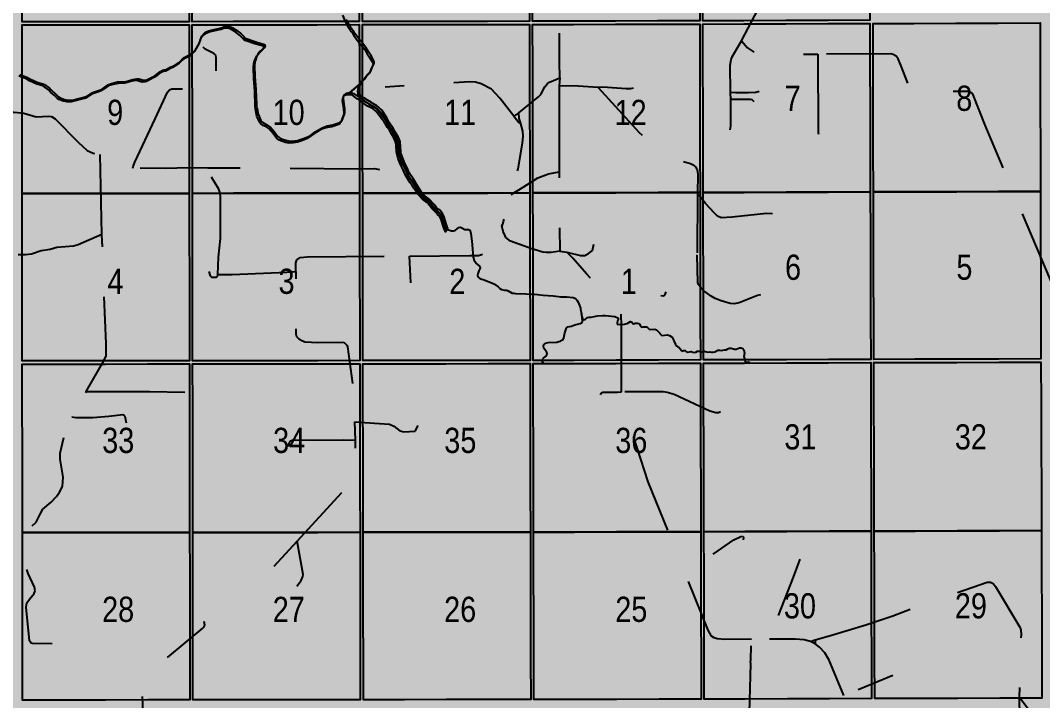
# Model space of a CAD drawing. Extents: x 403018 to 417191, y 6033193 to 6042673.
# Drawn here: x 414845.3 to 415170.1, y 6036511.4 to 6036727.6 of the extents above; entities that cross this region are included whole.
import ezdxf

# ---------------------------------------------------------------- set-up
doc = ezdxf.new("R2010")
doc.units = 0
doc.header["$LTSCALE"] = 5
doc.linetypes.add('DASHED2', pattern=[9.525, 6.35, -3.175])
for name, color, linetype in [('Quarters', 8, 'Continuous'), ('RoadSeg', 57, 'DASHED2'), ('T-WATER', 160, 'Continuous'), ('T-WATER-H', 133, 'Continuous')]:
    doc.layers.add(name, color=color, linetype=linetype)
doc.layers.add('ROUTE-MAP-BACKGROUND-H', color=7, linetype='Continuous', true_color=0xf0ebff)
doc.styles.add('120', font='ARIALN.TTF', dxfattribs={"height": 13})

msp = doc.modelspace()

# ---------------------------------------------------------------- hatches: boundary and pattern name
at = {"layer": 'ROUTE-MAP-BACKGROUND-H'}
h = msp.add_hatch(color=256, dxfattribs=at)
h.dxf.hatch_style = 1
h.paths.add_polyline_path([(412923.423, 6037807.465), (416092.9, 6037807.465), (416092.9, 6035965.758), (412923.423, 6035965.758)])
at = {"layer": 'T-WATER-H'}
h = msp.add_hatch(color=256, dxfattribs=at)
h.dxf.hatch_style = 1
h.paths.add_polyline_path([(414935.276, 6036744.525), (414934.906, 6036744.851), (414933.26, 6036746.809), (414932.693, 6036747.717), (414931.138, 6036749.692), (414929.394, 6036751.501), (414928.214, 6036752.49), (414926.773, 6036753.935), (414926.442, 6036754.29), (414925.493, 6036755.567), (414924.334, 6036756.523), (414923.568, 6036757.241), (414922.255, 6036758.072), (414921.456, 6036758.702), (414920.579, 6036759.222), (414919.142, 6036759.92), (414917.568, 6036760.49), (414916.106, 6036761.194), (414913.544, 6036762.066), (414911.193, 6036762.435), (414910.655, 6036762.582), (414909.156, 6036763.176), (414907.824, 6036763.944), (414905.711, 6036765.536), (414903.393, 6036767.471), (414901.376, 6036769.014), (414899.127, 6036770.803), (414898.318, 6036771.698), (414897.403, 6036772.969), (414897.153, 6036773.454), (414896.729, 6036774.536), (414896.482, 6036775.02), (414895.403, 6036776.881), (414894.638, 6036778.332), (414893.771, 6036779.67), (414892.981, 6036781.02), (414892.442, 6036781.912), (414891.506, 6036783.096), (414890.933, 6036783.995), (414889.861, 6036785.094), (414888.943, 6036786.271), (414888.228, 6036787.024), (414887.281, 6036788.25), (414886.412, 6036789.553), (414886.084, 6036789.956), (414885.354, 6036790.649), (414884.363, 6036791.812), (414883.225, 6036792.86), (414881.4, 6036795.334), (414880.376, 6036796.522), (414879.778, 6036797.346), (414879.364, 6036797.769), (414879.103, 6036798.035), (414878.699, 6036798.42), (414877.814, 6036799.715), (414877.129, 6036800.451), (414876.531, 6036801.282), (414875.532, 6036802.379), (414875.174, 6036802.696), (414874.352, 6036803.279), (414873.439, 6036803.762), (414872.914, 6036803.924), (414872.341, 6036803.959), (414870.915, 6036803.95), (414870.269, 6036803.875), (414868.559, 6036803.481), (414867.517, 6036803.116), (414866.601, 6036802.641), (414866.246, 6036802.322), (414865.379, 6036801.109), (414864.999, 6036800.786), (414864.435, 6036800.637), (414863.78, 6036800.591), (414860.726, 6036801.707), (414859.609, 6036801.943), (414859.01, 6036802.036), (414854.98, 6036802.012), (414854.347, 6036802.064), (414852.663, 6036802.381), (414850.807, 6036802.583), (414849.638, 6036802.828), (414848.671, 6036803.223), (414847.641, 6036803.558), (414846.826, 6036804.129), (414845.956, 6036804.94), (414845.517, 6036805.521), (414845.289, 6036805.977), (414845.146, 6036806.309), (414844.948, 6036807.052), (414844.818, 6036807.718), (414844.625, 6036808.646), (414844.607, 6036809.98), (414844.524, 6036810.625), (414844.234, 6036811.778), (414843.872, 6036812.85), (414843.058, 6036814.905), (414842.081, 6036816.683), (414841.755, 6036817.088), (414840.251, 6036818.58), (414839.118, 6036819.577), (414838.42, 6036820.358), (414837.239, 6036821.353), (414836.392, 6036821.897), (414835.445, 6036822.346), (414834.899, 6036822.479), (414834.303, 6036822.558), (414833.632, 6036822.517), (414830.613, 6036821.988), (414828.997, 6036821.531), (414826.883, 6036820.777), (414825.078, 6036819.742), (414824.325, 6036819.087), (414823.002, 6036818.31), (414822.205, 6036817.746), (414821.055, 6036816.707), (414820.345, 6036815.964), (414818.803, 6036814.65), (414818.219, 6036814.073), (414817.071, 6036812.786), (414815.823, 6036811.185), (414814.831, 6036810.113), (414813.543, 6036808.482), (414813.079, 6036807.656), (414812.198, 6036806.331), (414809.778, 6036802.344), (414809.57, 6036801.882), (414809.158, 6036800.203), (414808.966, 6036799.716), (414808.271, 6036798.329), (414808.227, 6036798.178), (414808.133, 6036797.912), (414808.044, 6036797.645), (414807.223, 6036795.253), (414806.727, 6036794.287), (414806.103, 6036792.754), (414804.784, 6036789.285), (414804.334, 6036788.391), (414803.593, 6036786.369), (414802.747, 6036784.356), (414802.381, 6036782.685), (414801.843, 6036780.844), (414801.649, 6036779.943), (414801.539, 6036778.677), (414801.309, 6036777.541), (414801.069, 6036775.069), (414801.059, 6036774.384), (414801.129, 6036773.751), (414801.18, 6036773.606), (414801.583, 6036772.814), (414802.246, 6036772.056), (414802.981, 6036770.691), (414803.377, 6036770.417), (414803.882, 6036770.248), (414804.486, 6036770.16), (414806.34, 6036770.382), (414807.001, 6036770.373), (414807.461, 6036770.139), (414807.878, 6036769.838), (414808.179, 6036769.449), (414809.293, 6036767.707), (414810.476, 6036766.147), (414810.775, 6036765.764), (414811.479, 6036765.024), (414811.865, 6036764.698), (414812.185, 6036764.297), (414812.433, 6036763.865), (414812.601, 6036763.311), (414812.692, 6036762.678), (414812.769, 6036761.33), (414812.96, 6036760.814), (414813.202, 6036760.352), (414814.274, 6036758.669), (414815.26, 6036756.842), (414815.615, 6036755.788), (414816.009, 6036754.081), (414816.213, 6036753.537), (414816.464, 6036753.071), (414817.72, 6036751.553), (414817.97, 6036751.099), (414818.32, 6036750.186), (414818.33, 6036750.159), (414818.583, 6036749.587), (414818.991, 6036748.569), (414819.682, 6036746.435), (414819.836, 6036745.886), (414820.03, 6036744.679), (414820.086, 6036742.012), (414819.962, 6036740.794), (414819.86, 6036737.527), (414819.701, 6036736.347), (414819.62, 6036735.099), (414819.615, 6036732.421), (414819.791, 6036731.88), (414820.214, 6036730.892), (414820.46, 6036730.447), (414821.149, 6036729.725), (414821.921, 6036729.156), (414822.629, 6036728.469), (414823.829, 6036727.64), (414825.279, 6036726.638), (414826.329, 6036725.911), (414828.516, 6036724.564), (414830.806, 6036723.359), (414832.199, 6036722.712), (414832.682, 6036722.528), (414835.395, 6036721.779), (414836.889, 6036721.224), (414838.469, 6036720.789), (414839.443, 6036720.397), (414840.285, 6036719.857), (414840.535, 6036719.433), (414840.622, 6036718.803), (414840.715, 6036716.791), (414840.865, 6036715.502), (414841.233, 6036714.514), (414842.202, 6036712.716), (414842.836, 6036711.978), (414844.036, 6036711.05), (414844.881, 6036710.561), (414845.115, 6036710.458), (414846.121, 6036710.013), (414847.36, 6036709.616), (414848.489, 6036708.954), (414850.818, 6036707.894), (414852.398, 6036707.415), (414852.895, 6036707.182), (414854.531, 6036706.032), (414855.219, 6036705.356), (414856.374, 6036704.374), (414857.032, 6036703.643), (414857.426, 6036703.298), (414857.863, 6036703.017), (414859.285, 6036702.43), (414860.478, 6036702.232), (414861.162, 6036702.217), (414861.79, 6036702.284), (414866.314, 6036703.471), (414866.826, 6036703.709), (414867.616, 6036704.311), (414868.051, 6036704.574), (414868.54, 6036704.782), (414870.754, 6036705.523), (414871.22, 6036705.755), (414872.525, 6036706.657), (414873.378, 6036707.199), (414873.875, 6036707.418), (414874.979, 6036707.776), (414876.177, 6036708.028), (414876.801, 6036708.1), (414878.853, 6036708.209), (414881.008, 6036708.862), (414881.627, 6036708.97), (414882.271, 6036709.026), (414882.886, 6036708.983), (414883.933, 6036708.687), (414884.521, 6036708.583), (414885.136, 6036708.59), (414885.659, 6036708.797), (414887.981, 6036710.011), (414888.42, 6036710.278), (414889.638, 6036711.215), (414890.536, 6036711.741), (414891.044, 6036711.935), (414891.681, 6036712.02), (414892.988, 6036712.777), (414893.95, 6036713.202), (414894.848, 6036713.708), (414895.683, 6036714.257), (414896.051, 6036714.57), (414897.125, 6036715.691), (414897.56, 6036715.962), (414899.238, 6036716.759), (414899.52, 6036716.893), (414899.938, 6036717.214), (414900.241, 6036717.561), (414900.898, 6036718.312), (414901.194, 6036718.726), (414902.169, 6036720.545), (414902.388, 6036721.029), (414902.698, 6036722.089), (414902.928, 6036722.545), (414903.564, 6036723.306), (414903.929, 6036723.634), (414904.367, 6036723.928), (414904.863, 6036724.167), (414905.866, 6036724.542), (414908.78, 6036725.19), (414909.363, 6036725.346), (414910.414, 6036725.737), (414911.083, 6036725.774), (414911.685, 6036725.681), (414912.219, 6036725.504), (414912.694, 6036725.272), (414914.054, 6036724.449), (414915.239, 6036723.517), (414916.255, 6036722.446), (414916.635, 6036722.115), (414917.058, 6036721.849), (414920.136, 6036720.792), (414922.829, 6036719.997), (414923.031, 6036719.484), (414922.803, 6036719.023), (414921.381, 6036717.689), (414920.78, 6036716.902), (414920.313, 6036715.995), (414919.96, 6036714.994), (414919.803, 6036714.44), (414919.714, 6036713.2), (414919.805, 6036709.739), (414920.128, 6036705.697), (414920.283, 6036700.859), (414920.357, 6036700.174), (414920.386, 6036700.028), (414920.831, 6036697.777), (414921.69, 6036695.77), (414922.001, 6036695.401), (414922.827, 6036694.829), (414923.934, 6036694.232), (414924.652, 6036693.812), (414925.952, 6036692.296), (414926.689, 6036691.217), (414927.103, 6036690.69), (414927.464, 6036690.38), (414927.906, 6036690.112), (414929.927, 6036689.394), (414930.509, 6036689.28), (414931.117, 6036689.231), (414932.493, 6036689.285), (414933.12, 6036689.379), (414933.688, 6036689.513), (414935.288, 6036690.047), (414936.828, 6036690.717), (414937.75, 6036691.262), (414938.918, 6036692.184), (414941.142, 6036693.502), (414942.765, 6036694.063), (414944.588, 6036694.435), (414946.788, 6036695.164), (414947.211, 6036695.435), (414947.504, 6036695.861), (414948.265, 6036697.848), (414948.399, 6036698.385), (414948.421, 6036699.063), (414948.362, 6036699.725), (414948.31, 6036700.084), (414947.912, 6036702.811), (414947.981, 6036703.414), (414948.222, 6036703.853), (414948.588, 6036704.198), (414949.033, 6036704.471), (414949.475, 6036704.616), (414950.043, 6036704.621), (414950.625, 6036704.553), (414951.155, 6036704.418), (414953.391, 6036702.844), (414955.971, 6036701.007), (414957.382, 6036700.376), (414957.753, 6036700.103), (414958.528, 6036699.485), (414959.202, 6036698.756), (414960.339, 6036697.132), (414961.295, 6036696.003), (414962.361, 6036694.207), (414962.96, 6036693.373), (414963.688, 6036691.997), (414964.218, 6036691.143), (414964.645, 6036690.189), (414964.947, 6036689.284), (414965.103, 6036688.511), (414965.245, 6036686.504), (414965.343, 6036685.881), (414965.775, 6036684.255), (414966.543, 6036682.192), (414967.297, 6036680.769), (414967.973, 6036679.283), (414968.995, 6036677.45), (414969.566, 6036676.568), (414970.188, 6036675.777), (414970.695, 6036674.874), (414971.779, 6036673.339), (414972.12, 6036672.855), (414973.512, 6036671.462), (414973.862, 6036671.13), (414974.68, 6036670.562), (414975.036, 6036670.236), (414976.6, 6036668.361), (414977.979, 6036666.958), (414978.279, 6036666.566), (414978.998, 6036665.93), (414979.476, 6036665.008), (414980.285, 6036662.277), (414980.781, 6036661.055), (414980.781, 6036661.055), (414981.072, 6036661.615), (414980.893, 6036662.037), (414980.653, 6036662.593), (414979.875, 6036665.354), (414979.387, 6036666.262), (414979.1, 6036666.673), (414978.424, 6036667.364), (414977.979, 6036667.615), (414977.639, 6036667.953), (414976.741, 6036669.138), (414975.09, 6036670.924), (414973.917, 6036671.784), (414972.861, 6036672.813), (414972.513, 6036673.339), (414971.219, 6036675.381), (414970.231, 6036677.188), (414968.786, 6036679.171), (414968.192, 6036680.723), (414967.47, 6036682.086), (414966.265, 6036685.197), (414966.14, 6036685.793), (414965.936, 6036689.021), (414965.762, 6036689.649), (414965.564, 6036690.133), (414965.328, 6036690.597), (414964.291, 6036692.258), (414963.86, 6036693.176), (414962.474, 6036695.205), (414961.724, 6036696.626), (414960.328, 6036698.759), (414960.033, 6036699.151), (414959.316, 6036699.839), (414959.003, 6036700.106), (414958.53, 6036700.466), (414957.253, 6036701.232), (414956.874, 6036701.523), (414955.549, 6036702.225), (414954.395, 6036703.003), (414953.54, 6036703.61), (414953.388, 6036703.824), (414953.034, 6036704.481), (414952.842, 6036704.997), (414952.783, 6036705.76), (414953.038, 6036707.049), (414953.379, 6036707.564), (414953.939, 6036708.41), (414954.381, 6036708.97), (414954.981, 6036709.588), (414955.57, 6036710.363), (414956.301, 6036711.105), (414956.596, 6036711.488), (414957.162, 6036712.982), (414957.656, 6036713.868), (414957.716, 6036714.483), (414957.522, 6036715.014), (414956.725, 6036716.394), (414955.853, 6036717.644), (414955.058, 6036718.967), (414954.354, 6036719.931), (414953.843, 6036720.572), (414953.347, 6036721.093), (414951.569, 6036723.405), (414951.044, 6036724.383), (414950.708, 6036724.723), (414950.428, 6036725.118), (414950.198, 6036725.572), (414949.325, 6036726.898), (414948.819, 6036727.882), (414947.997, 6036729.862), (414947.273, 6036731.259), (414947.063, 6036731.822), (414946.447, 6036734.136), (414946.228, 6036734.615), (414944.525, 6036736.552), (414943.106, 6036738.038), (414942.009, 6036739.095), (414941.043, 6036740.323), (414939.995, 6036741.41), (414939.13, 6036742.022), (414937.701, 6036742.647), (414937.245, 6036742.947), (414936.529, 6036743.612)])

# ---------------------------------------------------------------- linework, layer by layer
at = {"layer": 'Quarters'}
for points in [[(415021.093, 6036727.351), (415008.073, 6036727.316), (415008.05, 6036740.37), (415008.026, 6036753.76), (415008.002, 6036767.149), (415007.979, 6036780.539), (415020.994, 6036780.574), (415034.345, 6036780.611), (415047.695, 6036780.647), (415061.046, 6036780.683), (415061.074, 6036767.294), (415061.102, 6036753.904), (415061.13, 6036740.514), (415061.158, 6036727.46), (415047.803, 6036727.423), (415034.448, 6036727.387), (415021.093, 6036727.351)], [(415075.184, 6036727.504), (415062.162, 6036727.463), (415062.135, 6036740.518), (415062.106, 6036753.907), (415062.078, 6036767.297), (415062.05, 6036780.686), (415075.064, 6036780.728), (415088.413, 6036780.77), (415101.761, 6036780.812), (415115.11, 6036780.855), (415115.143, 6036767.465), (415115.176, 6036754.075), (415115.209, 6036740.686), (415115.241, 6036727.631), (415101.891, 6036727.589), (415088.534, 6036727.546), (415075.184, 6036727.504)], [(414898.875, 6036740.256), (414898.889, 6036727.202), (414885.531, 6036727.19), (414872.172, 6036727.178), (414858.813, 6036727.165), (414845.79, 6036727.153), (414845.78, 6036740.207), (414845.77, 6036753.596), (414845.76, 6036766.985), (414845.749, 6036780.374), (414858.769, 6036780.386), (414872.123, 6036780.399), (414885.478, 6036780.412), (414898.832, 6036780.425), (414898.847, 6036767.035), (414898.861, 6036753.646), (414898.875, 6036740.256)], [(414952.96, 6036740.311), (414952.979, 6036727.257), (414939.623, 6036727.243), (414926.268, 6036727.229), (414912.914, 6036727.216), (414899.894, 6036727.203), (414899.88, 6036740.258), (414899.865, 6036753.647), (414899.851, 6036767.036), (414899.837, 6036780.426), (414912.852, 6036780.439), (414926.202, 6036780.452), (414939.553, 6036780.466), (414952.903, 6036780.48), (414952.922, 6036767.09), (414952.941, 6036753.701), (414952.96, 6036740.311)], [(415007.045, 6036740.368), (415007.068, 6036727.313), (414993.713, 6036727.299), (414980.358, 6036727.285), (414967.003, 6036727.271), (414953.983, 6036727.258), (414953.964, 6036740.312), (414953.945, 6036753.702), (414953.926, 6036767.091), (414953.907, 6036780.481), (414963.714, 6036780.49), (414966.923, 6036780.494), (414980.273, 6036780.508), (414993.624, 6036780.522), (415006.974, 6036780.536), (415006.998, 6036767.147), (415007.022, 6036753.757), (415007.045, 6036740.368)], [(414898.934, 6036686.03), (414898.948, 6036672.641), (414885.585, 6036672.629), (414872.222, 6036672.617), (414858.859, 6036672.605), (414845.831, 6036672.593), (414845.821, 6036685.982), (414845.811, 6036699.371), (414845.801, 6036712.76), (414845.791, 6036726.149), (414858.814, 6036726.161), (414872.173, 6036726.173), (414885.532, 6036726.186), (414898.89, 6036726.198), (414898.905, 6036712.809), (414898.919, 6036699.42), (414898.934, 6036686.03)], [(414953.037, 6036686.084), (414953.056, 6036672.695), (414939.696, 6036672.681), (414926.336, 6036672.667), (414912.977, 6036672.654), (414899.952, 6036672.642), (414899.938, 6036686.031), (414899.923, 6036699.421), (414899.909, 6036712.81), (414899.895, 6036726.199), (414912.915, 6036726.212), (414926.27, 6036726.225), (414939.625, 6036726.238), (414952.98, 6036726.252), (414952.999, 6036712.863), (414953.018, 6036699.473), (414953.037, 6036686.084)], [(415007.141, 6036686.14), (415007.165, 6036672.751), (414993.805, 6036672.737), (414980.445, 6036672.723), (414967.085, 6036672.709), (414954.06, 6036672.696), (414954.041, 6036686.085), (414954.022, 6036699.475), (414954.003, 6036712.864), (414953.984, 6036726.253), (414967.004, 6036726.267), (414980.36, 6036726.281), (414993.715, 6036726.295), (415007.07, 6036726.309), (415007.094, 6036712.919), (415007.117, 6036699.53), (415007.141, 6036686.14)], [(415021.194, 6036672.788), (415008.169, 6036672.753), (415008.145, 6036686.143), (415008.122, 6036699.532), (415008.098, 6036712.922), (415008.074, 6036726.311), (415021.095, 6036726.347), (415034.45, 6036726.383), (415047.805, 6036726.419), (415061.16, 6036726.455), (415061.188, 6036713.066), (415061.217, 6036699.676), (415061.245, 6036686.287), (415061.273, 6036672.897), (415047.913, 6036672.861), (415034.554, 6036672.825), (415021.194, 6036672.788)], [(415075.301, 6036672.941), (415062.277, 6036672.9), (415062.249, 6036686.29), (415062.221, 6036699.679), (415062.193, 6036713.069), (415062.164, 6036726.459), (415075.183, 6036726.5), (415088.537, 6036726.542), (415101.89, 6036726.584), (415115.243, 6036726.627), (415115.276, 6036713.237), (415115.309, 6036699.847), (415115.342, 6036686.458), (415115.375, 6036673.068), (415102.017, 6036673.026), (415088.659, 6036672.983), (415075.301, 6036672.941)], [(415129.403, 6036673.112), (415116.379, 6036673.071), (415116.347, 6036686.461), (415116.314, 6036699.85), (415116.281, 6036713.24), (415116.248, 6036726.63), (415129.266, 6036726.671), (415142.62, 6036726.713), (415155.973, 6036726.756), (415169.327, 6036726.798), (415169.364, 6036713.408), (415169.402, 6036700.019), (415169.44, 6036686.629), (415169.477, 6036673.239), (415156.119, 6036673.197), (415142.761, 6036673.155), (415129.403, 6036673.112)], [(414898.991, 6036632.473), (414899.005, 6036619.418), (414885.638, 6036619.407), (414872.271, 6036619.395), (414858.904, 6036619.383), (414845.872, 6036619.371), (414845.862, 6036632.426), (414845.852, 6036645.815), (414845.841, 6036659.204), (414845.831, 6036672.593), (414858.859, 6036672.605), (414872.222, 6036672.617), (414885.585, 6036672.629), (414898.948, 6036672.641), (414898.962, 6036659.252), (414898.977, 6036645.863), (414898.991, 6036632.473)], [(414953.113, 6036632.526), (414953.131, 6036619.471), (414939.767, 6036619.457), (414926.403, 6036619.444), (414913.038, 6036619.431), (414900.009, 6036619.419), (414899.995, 6036632.474), (414899.981, 6036645.864), (414899.967, 6036659.253), (414899.952, 6036672.642), (414912.977, 6036672.654), (414926.336, 6036672.667), (414939.696, 6036672.681), (414953.056, 6036672.695), (414953.075, 6036659.305), (414953.094, 6036645.916), (414953.113, 6036632.526)], [(415007.236, 6036632.581), (415007.259, 6036619.527), (414993.894, 6036619.513), (414980.53, 6036619.499), (414967.165, 6036619.486), (414954.136, 6036619.472), (414954.117, 6036632.527), (414954.098, 6036645.917), (414954.079, 6036659.306), (414954.06, 6036672.696), (414967.085, 6036672.709), (414980.445, 6036672.723), (414993.805, 6036672.737), (415007.165, 6036672.751), (415007.188, 6036659.361), (415007.212, 6036645.972), (415007.236, 6036632.581)], [(415021.292, 6036619.564), (415008.263, 6036619.529), (415008.24, 6036632.584), (415008.216, 6036645.974), (415008.193, 6036659.364), (415008.169, 6036672.753), (415021.194, 6036672.788), (415034.554, 6036672.825), (415047.913, 6036672.861), (415061.273, 6036672.897), (415061.301, 6036659.507), (415061.33, 6036646.118), (415061.358, 6036632.728), (415061.386, 6036619.673), (415048.021, 6036619.636), (415034.657, 6036619.6), (415021.292, 6036619.564)], [(415075.421, 6036619.717), (415062.39, 6036619.676), (415062.362, 6036632.731), (415062.334, 6036646.121), (415062.306, 6036659.511), (415062.277, 6036672.9), (415075.301, 6036672.941), (415088.659, 6036672.983), (415102.017, 6036673.026), (415115.375, 6036673.068), (415115.408, 6036659.678), (415115.441, 6036646.289), (415115.474, 6036632.898), (415115.506, 6036619.843), (415102.146, 6036619.801), (415088.781, 6036619.759), (415075.421, 6036619.717)], [(415129.541, 6036619.888), (415116.51, 6036619.846), (415116.478, 6036632.902), (415116.445, 6036646.292), (415116.412, 6036659.682), (415116.379, 6036673.071), (415129.403, 6036673.112), (415142.761, 6036673.155), (415156.119, 6036673.197), (415169.477, 6036673.239), (415169.515, 6036659.85), (415169.524, 6036656.783), (415169.553, 6036646.46), (415169.59, 6036633.07), (415169.627, 6036620.015), (415156.267, 6036619.972), (415142.901, 6036619.93), (415129.541, 6036619.888)], [(414899.049, 6036577.953), (414899.064, 6036564.857), (414885.692, 6036564.844), (414872.321, 6036564.832), (414858.949, 6036564.819), (414852.838, 6036564.813), (414845.913, 6036564.807), (414845.903, 6036578.197), (414845.893, 6036591.587), (414845.883, 6036604.977), (414845.872, 6036618.367), (414858.904, 6036618.379), (414872.272, 6036618.39), (414885.639, 6036618.402), (414899.006, 6036618.414), (414899.02, 6036605.025), (414899.035, 6036591.635), (414899.049, 6036578.246), (414899.049, 6036577.953)], [(414953.19, 6036578.3), (414953.209, 6036564.911), (414939.84, 6036564.897), (414926.471, 6036564.883), (414913.102, 6036564.87), (414900.068, 6036564.858), (414900.053, 6036578.247), (414900.039, 6036591.636), (414900.025, 6036605.026), (414900.01, 6036618.415), (414913.04, 6036618.427), (414926.404, 6036618.44), (414936.603, 6036618.449), (414939.768, 6036618.453), (414953.133, 6036618.467), (414953.152, 6036605.078), (414953.171, 6036591.689), (414953.19, 6036578.3)], [(415007.331, 6036578.357), (415007.355, 6036564.969), (414993.986, 6036564.955), (414980.617, 6036564.94), (414967.247, 6036564.926), (414954.213, 6036564.912), (414954.194, 6036578.301), (414954.175, 6036591.69), (414954.156, 6036605.079), (414954.137, 6036618.468), (414967.167, 6036618.481), (414980.531, 6036618.495), (414993.896, 6036618.509), (415007.26, 6036618.522), (415007.284, 6036605.134), (415007.308, 6036591.745), (415007.331, 6036578.357)], [(415021.394, 6036565.003), (415008.359, 6036564.971), (415008.336, 6036578.36), (415008.312, 6036591.748), (415008.288, 6036605.137), (415008.265, 6036618.525), (415021.294, 6036618.56), (415034.659, 6036618.596), (415048.023, 6036618.632), (415061.388, 6036618.668), (415061.416, 6036605.276), (415061.444, 6036591.885), (415061.473, 6036578.493), (415061.501, 6036565.101), (415048.132, 6036565.069), (415034.763, 6036565.036), (415021.394, 6036565.003)], [(415075.538, 6036565.146), (415062.505, 6036565.105), (415062.477, 6036578.496), (415062.449, 6036591.888), (415062.42, 6036605.28), (415062.392, 6036618.671), (415075.42, 6036618.712), (415088.783, 6036618.754), (415102.146, 6036618.797), (415115.509, 6036618.839), (415115.542, 6036605.448), (415115.575, 6036592.056), (415115.608, 6036578.665), (415115.641, 6036565.274), (415102.273, 6036565.231), (415088.906, 6036565.188), (415075.538, 6036565.146)], [(415129.678, 6036565.319), (415116.645, 6036565.277), (415116.612, 6036578.668), (415116.579, 6036592.06), (415116.546, 6036605.451), (415116.513, 6036618.842), (415129.541, 6036618.883), (415142.904, 6036618.926), (415156.267, 6036618.968), (415169.63, 6036619.01), (415169.668, 6036605.62), (415169.705, 6036592.229), (415169.743, 6036578.838), (415169.781, 6036565.448), (415156.413, 6036565.405), (415143.046, 6036565.362), (415129.678, 6036565.319)], [(414899.107, 6036524.688), (414899.121, 6036511.634), (414885.745, 6036511.621), (414872.37, 6036511.608), (414858.994, 6036511.595), (414845.954, 6036511.582), (414845.944, 6036524.637), (414845.934, 6036538.027), (414845.923, 6036551.417), (414845.913, 6036564.807), (414852.838, 6036564.813), (414858.949, 6036564.819), (414872.321, 6036564.832), (414885.692, 6036564.844), (414899.064, 6036564.857), (414899.078, 6036551.467), (414899.092, 6036538.078), (414899.107, 6036524.688)], [(414953.266, 6036524.745), (414953.285, 6036511.691), (414939.911, 6036511.676), (414926.537, 6036511.662), (414913.163, 6036511.648), (414900.125, 6036511.635), (414900.111, 6036524.689), (414900.097, 6036538.079), (414900.082, 6036551.468), (414900.068, 6036564.858), (414913.102, 6036564.87), (414926.471, 6036564.883), (414939.84, 6036564.897), (414953.209, 6036564.911), (414953.228, 6036551.523), (414953.247, 6036538.134), (414953.266, 6036524.745)], [(415007.426, 6036524.803), (415007.449, 6036511.75), (414994.075, 6036511.735), (414980.702, 6036511.721), (414967.328, 6036511.706), (414954.289, 6036511.692), (414954.27, 6036524.746), (414954.251, 6036538.135), (414954.232, 6036551.524), (414954.213, 6036564.912), (414967.247, 6036564.926), (414980.617, 6036564.94), (414993.986, 6036564.955), (415007.355, 6036564.969), (415007.379, 6036551.58), (415007.402, 6036538.192), (415007.426, 6036524.803)], [(415021.492, 6036511.781), (415008.454, 6036511.752), (415008.43, 6036524.806), (415008.407, 6036538.194), (415008.383, 6036551.583), (415008.359, 6036564.971), (415021.394, 6036565.003), (415034.763, 6036565.036), (415048.132, 6036565.069), (415061.501, 6036565.101), (415061.529, 6036551.71), (415061.558, 6036538.318), (415061.586, 6036524.926), (415061.614, 6036511.869), (415048.24, 6036511.84), (415034.866, 6036511.81), (415021.492, 6036511.781)], [(415075.655, 6036511.914), (415062.618, 6036511.873), (415062.59, 6036524.929), (415062.562, 6036538.321), (415062.534, 6036551.713), (415062.505, 6036565.105), (415075.538, 6036565.146), (415088.906, 6036565.188), (415102.273, 6036565.231), (415115.641, 6036565.274), (415115.674, 6036551.883), (415115.707, 6036538.491), (415115.74, 6036525.1), (415115.772, 6036512.044), (415102.4, 6036512.001), (415089.028, 6036511.957), (415075.655, 6036511.914)], [(415129.814, 6036512.089), (415116.776, 6036512.047), (415116.744, 6036525.103), (415116.743, 6036525.627), (415116.711, 6036538.495), (415116.678, 6036551.886), (415116.645, 6036565.277), (415129.678, 6036565.319), (415143.046, 6036565.362), (415156.413, 6036565.405), (415169.781, 6036565.448), (415169.819, 6036552.057), (415169.856, 6036538.666), (415169.894, 6036525.275), (415169.931, 6036512.22), (415156.558, 6036512.176), (415143.186, 6036512.133), (415129.814, 6036512.089)]]:
    msp.add_lwpolyline(points, close=True, dxfattribs=at)
at = {"layer": 'RoadSeg'}
msp.add_line((414871.191, 6036659.589), (414870.659, 6036684.963), dxfattribs=at)
at = {"layer": 'RoadSeg', "flags": 128}
for points in [[(415003.659, 6036698.25), (415009.953, 6036703.311), (415010.652, 6036704.077), (415011.917, 6036706.541), (415012.783, 6036707.54), (415013.449, 6036708.007), (415016.712, 6036709.305), (415016.579, 6036714.4), (415016.713, 6036760.854), (415016.679, 6036776.571), (414989.939, 6036779.369), (414987.508, 6036779.735), (414985.644, 6036779.801), (414977.452, 6036780.767), (414970.359, 6036781.4), (414941.621, 6036784.563)], [(415074.488, 6036721.06), (415089.073, 6036749.232), (415093.702, 6036745.502), (415097.598, 6036742.705), (415098.531, 6036742.173), (415100.062, 6036741.906), (415101.294, 6036742.139), (415104.558, 6036744.237), (415105.99, 6036744.936), (415118.844, 6036750.165), (415121.807, 6036751.497), (415128.434, 6036753.961), (415148.913, 6036759.855), (415150.079, 6036760.388), (415151.078, 6036761.287), (415154.941, 6036763.385), (415156.106, 6036763.884), (415157.139, 6036763.884)], [(414881.048, 6036680.667), (414881.082, 6036681.133), (414881.681, 6036682.565), (414888.141, 6036696.352), (414892.037, 6036704.81), (414892.703, 6036705.576), (414893.369, 6036705.842), (414894.102, 6036705.909), (414901.994, 6036705.875), (414906.656, 6036705.976), (414907.089, 6036706.109), (414907.355, 6036706.508), (414907.455, 6036707.707), (414907.522, 6036715.832), (414907.289, 6036716.665), (414906.756, 6036717.098), (414903.992, 6036718.496), (414903.392, 6036719.129)], [(415080.116, 6036704.976), (415079.05, 6036704.677), (415076.686, 6036704.543), (415072.69, 6036704.577), (415070.958, 6036704.743), (415070.892, 6036713.335), (415071.125, 6036715.199), (415071.458, 6036715.999), (415074.488, 6036721.06), (415076.353, 6036718.862), (415078.284, 6036717.564), (415080.216, 6036716.964), (415098.664, 6036716.898), (415098.83, 6036692.023), (415098.964, 6036691.49)], [(414807.722, 6036717.997), (414810.386, 6036716.232), (414812.45, 6036713.501), (414814.149, 6036711.57), (414814.448, 6036710.304), (414814.681, 6036707.241), (414814.681, 6036702.346), (414814.881, 6036701.047), (414815.447, 6036699.948), (414816.113, 6036699.548), (414816.846, 6036699.382), (414820.675, 6036699.182), (414833.629, 6036698.649), (414843.286, 6036698.449), (414846.416, 6036698.15), (414850.312, 6036696.918), (414854.275, 6036697.217), (414855.141, 6036697.084), (414856.306, 6036696.318), (414863.599, 6036688.893), (414866.496, 6036686.228), (414868.361, 6036685.396), (414870.659, 6036684.963), (414872.091, 6036684.663), (414874.855, 6036683.431), (414879.35, 6036680.401), (414880.249, 6036680.268), (414881.048, 6036680.667), (414882.114, 6036680.801), (414891.238, 6036680.667), (414898.731, 6036680.834), (414904.825, 6036680.701), (414926.503, 6036680.701), (414952.477, 6036680.467), (414957.771, 6036680.567), (414959.37, 6036680.234)], [(415175.786, 6036636.811), (415175.587, 6036638.176), (415151.944, 6036694.354), (415148.081, 6036703.944), (415147.648, 6036704.477), (415147.082, 6036704.843), (415146.449, 6036705.01), (415129.033, 6036705.176), (415128.201, 6036705.609), (415127.901, 6036706.142), (415125.137, 6036713.401), (415124.238, 6036715.399), (415123.572, 6036716.198), (415122.606, 6036716.798), (415121.907, 6036717.031), (415098.664, 6036716.898)], [(415016.712, 6036709.305), (415016.546, 6036706.841), (415016.513, 6036679.435), (415016.579, 6036663.318), (415016.679, 6036654.294), (415013.949, 6036653.861), (415012.384, 6036653.794), (415011.284, 6036653.927), (415007.855, 6036654.96), (415000.995, 6036657.49), (414999.563, 6036658.623), (414999.297, 6036659.089), (414998.664, 6036660.554), (414998.331, 6036662.352), (414998.597, 6036662.852), (415001.228, 6036672.309), (415003.426, 6036680.468), (415004.824, 6036688.593), (415005.057, 6036690.79), (415004.991, 6036692.422), (415004.192, 6036695.186)], [(415002.094, 6036697.184), (415003.792, 6036695.02), (415004.192, 6036695.186), (415003.792, 6036696.385), (415003.659, 6036698.25), (415002.094, 6036697.184), (414997.598, 6036702.912), (414994.968, 6036705.742), (414991.671, 6036707.44), (414989.873, 6036707.973), (414988.108, 6036708.107), (414961.235, 6036706.408)], [(415028.934, 6036706.308), (415022.507, 6036706.708), (415016.546, 6036706.841)], [(415040.022, 6036706.108), (415039.19, 6036705.909), (415037.825, 6036705.875), (415030.332, 6036706.342), (415028.934, 6036706.308), (415041.954, 6036691.956), (415049.413, 6036685.229), (415051.345, 6036684.097), (415058.237, 6036682.133), (415059.336, 6036681.6), (415059.869, 6036681.1), (415060.369, 6036680.068), (415060.569, 6036678.902), (415060.469, 6036672.376), (415060.402, 6036653.028)], [(415070.825, 6036692.789), (415071.058, 6036694.054), (415071.025, 6036702.479), (415070.958, 6036704.743)], [(415078.451, 6036701.713), (415077.851, 6036702.312), (415077.285, 6036702.479), (415071.025, 6036702.479)], [(414908.054, 6036646.834), (414908.221, 6036652.329), (414908.887, 6036658.323), (414908.92, 6036671.41), (414908.787, 6036672.675), (414908.321, 6036673.941), (414905.524, 6036678.503), (414904.825, 6036680.701)], [(415001.228, 6036672.309), (415005.091, 6036674.574), (415009.753, 6036677.604), (415013.083, 6036678.803), (415016.513, 6036679.435)], [(415084.311, 6036666.115), (415082.447, 6036666.249), (415071.491, 6036665.049), (415068.028, 6036664.883), (415066.829, 6036665.416), (415065.83, 6036666.315), (415063, 6036669.379), (415061.035, 6036671.91), (415060.469, 6036672.376)], [(414969.36, 6036644.204), (414968.927, 6036652.695), (414988.074, 6036652.862), (414989.007, 6036652.862), (414990.838, 6036652.929), (414992.27, 6036653.394), (414995.6, 6036655.493), (414996.066, 6036655.926), (414996.466, 6036656.492), (414996.899, 6036657.69), (414998.331, 6036662.352)], [(414866.163, 6036609.639), (414871.791, 6036619.429), (414872.49, 6036620.994), (414872.49, 6036624.923), (414871.191, 6036659.589), (414863.632, 6036656.225), (414862.101, 6036655.892), (414856.839, 6036655.393), (414854.708, 6036654.793), (414851.878, 6036654.36), (414848.814, 6036653.261), (414846.916, 6036653.128), (414829.034, 6036653.061), (414828.567, 6036652.728), (414828.135, 6036649.598)], [(415016.679, 6036654.294), (415018.944, 6036653.894), (415023.306, 6036652.928), (415024.638, 6036652.929), (415025.837, 6036653.528), (415027.102, 6036654.493), (415027.535, 6036656.491)], [(414932.763, 6036647.834), (414932.763, 6036650.564), (414933.13, 6036651.53), (414934.228, 6036652.196), (414936.459, 6036652.495), (414968.927, 6036652.695)], [(415029.599, 6036608.606), (415029.999, 6036609.239), (415030.432, 6036609.439), (415035.027, 6036609.439), (415036.26, 6036609.572), (415036.326, 6036629.985), (415036.359, 6036630.384), (415036.226, 6036634.314), (415035.893, 6036635.646), (415032.863, 6036641.64), (415032.297, 6036642.073), (415029.633, 6036642.838), (415028.234, 6036643.838), (415025.171, 6036647.068), (415020.842, 6036652.063), (415018.944, 6036653.894)], [(415080.449, 6036640.374), (415079.483, 6036640.208), (415073.755, 6036637.81), (415072.157, 6036637.477), (415070.892, 6036637.61), (415067.961, 6036638.443), (415066.03, 6036639.209), (415064.831, 6036639.908), (415062.467, 6036641.673), (415061.601, 6036642.506), (415060.802, 6036643.671), (415060.535, 6036644.337), (415060.402, 6036653.028), (415056.106, 6036647.234), (415055.241, 6036646.834), (415053.276, 6036646.302), (415052.51, 6036645.835), (415049.946, 6036640.241), (415049.546, 6036640.008), (415048.814, 6036640.074)], [(414905.191, 6036647.834), (414905.557, 6036646.435), (414905.957, 6036646.035), (414907.555, 6036646.002), (414907.921, 6036646.235), (414908.054, 6036646.834), (414912.617, 6036646.868), (414929.899, 6036647.567), (414932.763, 6036647.834), (414932.796, 6036630.284), (414932.863, 6036627.987), (414933.063, 6036627.188), (414933.795, 6036626.355), (414934.894, 6036625.756), (414935.827, 6036625.456), (414939.823, 6036625.256), (414948.015, 6036625.356), (414948.98, 6036624.424), (414949.247, 6036623.858), (414951.045, 6036610.271), (414951.611, 6036599.981)], [(414855.341, 6036529.485), (414849.08, 6036529.518), (414848.647, 6036529.652), (414848.148, 6036530.384), (414847.115, 6036541.074), (414847.349, 6036542.472), (414848.115, 6036543.704), (414849.646, 6036545.503), (414850.013, 6036546.302), (414849.779, 6036547.467), (414847.748, 6036551.763), (414844.984, 6036559.589), (414844.651, 6036561.02), (414844.685, 6036561.453), (414845.75, 6036563.218), (414848.048, 6036565.882), (414850.246, 6036568.113), (414851.511, 6036570.711), (414852.444, 6036572.243), (414855.074, 6036574.507), (414856.706, 6036576.272), (414857.672, 6036577.637), (414858.604, 6036579.502), (414858.904, 6036582.399), (414857.905, 6036588.127), (414857.938, 6036590.058), (414859.237, 6036595.486), (414860.536, 6036598.416), (414861.668, 6036601.48), (414866.163, 6036609.639), (414886.409, 6036609.672), (414899.097, 6036609.438), (414899.863, 6036608.939), (414900.296, 6036608.373), (414903.526, 6036603.078), (414905.524, 6036600.115)], [(415067.728, 6036603.178), (415067.095, 6036602.912), (415066.33, 6036602.879), (415064.398, 6036603.378), (415053.076, 6036608.673), (415050.778, 6036609.372), (415049.546, 6036609.505), (415036.26, 6036609.572), (415036.36, 6036607.54), (415036.692, 6036605.509), (415044.684, 6036581), (415055.773, 6036553.861)], [(414878.95, 6036599.549), (414878.551, 6036601.68), (414878.218, 6036602.079), (414877.785, 6036602.246), (414873.423, 6036601.68), (414868.328, 6036601.247), (414862.866, 6036601.247), (414861.668, 6036601.48)], [(414925.97, 6036554.161), (414933.229, 6036562.086), (414951.877, 6036582.299), (414952.077, 6036583.198), (414951.744, 6036594.187), (414951.611, 6036599.981), (414962.6, 6036599.282), (414963.932, 6036598.616), (414965.897, 6036597.151), (414967.185, 6036596.804), (414970.777, 6036597.07), (414971.703, 6036598.875)], [(414930.532, 6036592.189), (414930.832, 6036593.588), (414931.098, 6036593.954), (414931.631, 6036594.187), (414948.048, 6036594.321), (414951.744, 6036594.187)], [(415077.618, 6036530.917), (415069.127, 6036530.884), (415066.696, 6036531.017), (415065.73, 6036531.35), (415064.964, 6036531.916), (415063.899, 6036533.781), (415055.773, 6036553.861), (415058.537, 6036553.794), (415060.002, 6036554.194), (415072.057, 6036562.486), (415074.288, 6036563.618), (415074.788, 6036563.651), (415075.054, 6036563.385), (415074.954, 6036562.519)], [(414933.13, 6036547.767), (414934.461, 6036549.599), (414935.028, 6036550.897), (414935.094, 6036551.496), (414933.229, 6036562.086)], [(415109.59, 6036430.973), (415108.92, 6036431.151), (415106.19, 6036431.55), (415084.944, 6036434.214), (415082.979, 6036434.98), (415081.181, 6036436.046), (415079.383, 6036437.877), (415078.417, 6036439.342), (415076.153, 6036444.137), (415075.687, 6036445.669), (415075.487, 6036447.234), (415075.487, 6036452.895), (415075.853, 6036466.149), (415077.318, 6036474.207), (415077.918, 6036476.172), (415078.584, 6036477.438), (415080.249, 6036479.402), (415082.18, 6036481.333), (415082.68, 6036482.199), (415082.98, 6036483.065), (415083.079, 6036484.331), (415082.946, 6036485.13), (415082.28, 6036486.728), (415077.418, 6036495.086), (415076.852, 6036496.718), (415076.752, 6036498.45), (415077.385, 6036523.225), (415077.285, 6036523.658), (415077.418, 6036524.324), (415077.618, 6036530.917), (415083.346, 6036530.917), (415084.045, 6036533.082), (415091.005, 6036550.598), (415093.103, 6036556.358)], [(415097.865, 6036530.751), (415102.726, 6036532.083), (415113.982, 6036535.513), (415122.507, 6036538.41), (415132.297, 6036541.973), (415132.696, 6036542.106), (415152.576, 6036549.099), (415153.609, 6036549.066), (415154.441, 6036548.666), (415155.174, 6036547.734), (415162.9, 6036534.78), (415163.199, 6036533.881), (415163.299, 6036532.349), (415162.733, 6036512.502), (415162.733, 6036509.405), (415164.098, 6036507.441)], [(414896.533, 6036375.206), (414897.632, 6036375.373), (414898.264, 6036375.672), (414900.995, 6036378.87), (414902.394, 6036379.902), (414903.659, 6036380.434), (414906.589, 6036381.167), (414907.289, 6036381.534), (414917.578, 6036393.189), (414918.145, 6036394.121), (414918.211, 6036394.82), (414918.045, 6036395.886), (414916.779, 6036399.582), (414915.081, 6036409.705), (414912.717, 6036416.765), (414912.483, 6036418.563), (414912.617, 6036421.66), (414912.284, 6036427.587), (414912.384, 6036428.786), (414912.75, 6036429.951), (414918.511, 6036444.038), (414919.543, 6036447.734), (414919.943, 6036449.832), (414920.043, 6036451.164), (414919.843, 6036456.792), (414919.71, 6036473.908), (414919.443, 6036480.768), (414919.477, 6036482), (414919.676, 6036482.965), (414919.843, 6036483.132), (414917.845, 6036484.764), (414916.779, 6036485.23), (414898.498, 6036491.623), (414896.633, 6036492.156), (414892.137, 6036493.888), (414891.638, 6036493.921), (414885.71, 6036495.819), (414885.377, 6036496.052), (414885.111, 6036498.583), (414884.545, 6036499.882), (414884.245, 6036501.88), (414884.278, 6036507.874), (414884.112, 6036512.469), (414884.212, 6036516.931), (414884.445, 6036518.03), (414885.011, 6036519.129), (414886.509, 6036520.594), (414903.293, 6036534.447), (414903.725, 6036534.88), (414903.925, 6036535.346), (414903.692, 6036536.545)], [(415096.366, 6036530.184), (415094.335, 6036530.717), (415091.604, 6036530.95), (415083.346, 6036530.917)], [(415107.022, 6036513.002), (415102.26, 6036524.224), (415100.961, 6036526.588), (415099.263, 6036528.453), (415097.898, 6036529.419), (415096.366, 6036530.184), (415097.865, 6036530.751), (415097.898, 6036529.419)], [(415128.767, 6036477.371), (415122.24, 6036482.266), (415120.808, 6036483.565), (415119.543, 6036485.03), (415118.211, 6036487.128), (415115.347, 6036493.422), (415107.022, 6036513.002), (415122.54, 6036519.495)], [(415182.113, 6036503.611), (415182.313, 6036506.309), (415182.147, 6036506.875), (415181.78, 6036507.241), (415179.616, 6036507.541), (415167.062, 6036507.907), (415166.429, 6036508.04), (415165.697, 6036508.639), (415162.733, 6036512.502)]]:
    msp.add_lwpolyline(points, dxfattribs=at)
at = {"layer": 'T-WATER'}
msp.add_lwpolyline([(414947.649, 6036729.232), (414948.469, 6036727.252), (414948.974, 6036726.269), (414948.988, 6036726.248), (414949.845, 6036724.942), (414950.075, 6036724.488), (414950.354, 6036724.093), (414950.69, 6036723.752), (414951.213, 6036722.774), (414952.988, 6036720.462), (414953.484, 6036719.94), (414953.995, 6036719.299), (414954.696, 6036718.335), (414955.49, 6036717.012), (414956.36, 6036715.761), (414957.155, 6036714.382), (414957.349, 6036713.851), (414957.288, 6036713.236), (414956.794, 6036712.352), (414956.226, 6036710.858), (414955.931, 6036710.476), (414955.2, 6036709.735), (414954.61, 6036708.961), (414954.01, 6036708.344), (414953.568, 6036707.784), (414953.568, 6036707.784), (414949.102, 6036703.997), (414948.66, 6036703.853), (414948.215, 6036703.579), (414947.849, 6036703.235), (414947.608, 6036702.797), (414947.538, 6036702.194), (414947.933, 6036699.468), (414947.985, 6036699.109), (414948.043, 6036698.447), (414948.02, 6036697.77), (414947.886, 6036697.233), (414947.124, 6036695.247), (414946.83, 6036694.821), (414946.407, 6036694.551), (414944.207, 6036693.824), (414942.385, 6036693.454), (414940.762, 6036692.895), (414938.538, 6036691.58), (414937.369, 6036690.658), (414936.447, 6036690.115), (414934.907, 6036689.446), (414933.307, 6036688.914), (414932.739, 6036688.781), (414932.112, 6036688.688), (414930.738, 6036688.635), (414930.13, 6036688.684), (414929.548, 6036688.799), (414927.529, 6036689.519), (414927.088, 6036689.788), (414926.727, 6036690.097), (414926.314, 6036690.624), (414925.578, 6036691.705), (414924.281, 6036693.221), (414923.563, 6036693.642), (414922.458, 6036694.239), (414921.632, 6036694.812), (414921.321, 6036695.181), (414920.465, 6036697.188), (414920.022, 6036699.439), (414919.994, 6036699.585), (414919.92, 6036700.27), (414919.77, 6036705.106), (414919.451, 6036709.146), (414919.364, 6036712.605), (414919.454, 6036713.845), (414919.611, 6036714.398), (414919.965, 6036715.398), (414920.433, 6036716.304), (414921.034, 6036717.091), (414922.457, 6036718.423), (414922.686, 6036718.883), (414922.484, 6036719.396), (414919.793, 6036720.193), (414916.718, 6036721.253), (414916.295, 6036721.519), (414915.916, 6036721.85), (414914.901, 6036722.922), (414913.717, 6036723.854), (414912.359, 6036724.678), (414911.885, 6036724.911), (414911.351, 6036725.088), (414910.749, 6036725.182), (414910.081, 6036725.146), (414909.03, 6036724.756), (414908.447, 6036724.6), (414905.534, 6036723.956), (414904.53, 6036723.582), (414904.034, 6036723.343), (414903.596, 6036723.05), (414903.231, 6036722.722), (414902.595, 6036721.962), (414902.364, 6036721.507), (414902.054, 6036720.448), (414901.834, 6036719.964), (414900.858, 6036718.147), (414900.562, 6036717.733), (414899.905, 6036716.984), (414899.601, 6036716.637), (414899.184, 6036716.316), (414898.901, 6036716.183), (414897.223, 6036715.388), (414896.788, 6036715.117), (414895.714, 6036713.997), (414895.346, 6036713.684), (414894.511, 6036713.136), (414893.613, 6036712.632), (414892.652, 6036712.207), (414891.343, 6036711.453), (414890.706, 6036711.369), (414890.198, 6036711.176), (414889.3, 6036710.652), (414888.081, 6036709.717), (414887.642, 6036709.45), (414885.319, 6036708.239), (414884.796, 6036708.033), (414884.182, 6036708.027), (414883.594, 6036708.131), (414882.548, 6036708.428), (414881.934, 6036708.471), (414881.29, 6036708.415), (414880.671, 6036708.308), (414878.517, 6036707.657), (414876.466, 6036707.55), (414875.842, 6036707.479), (414874.645, 6036707.229), (414873.541, 6036706.871), (414873.044, 6036706.652), (414872.192, 6036706.112), (414870.886, 6036705.211), (414870.42, 6036704.98), (414868.207, 6036704.241), (414867.718, 6036704.034), (414867.282, 6036703.772), (414866.493, 6036703.171), (414865.981, 6036702.934), (414861.458, 6036701.751), (414860.828, 6036701.683), (414860.143, 6036701.698), (414858.95, 6036701.898), (414857.528, 6036702.486), (414857.094, 6036702.767), (414856.7, 6036703.112), (414856.041, 6036703.844), (414854.888, 6036704.827), (414854.205, 6036705.504), (414852.571, 6036706.655), (414852.077, 6036706.889), (414850.499, 6036707.369), (414848.17, 6036708.431), (414847.043, 6036709.094), (414845.804, 6036709.491), (414844.799, 6036709.937)], dxfattribs=at)
at = {"layer": 'T-WATER', "linetype": 'Continuous', "flags": 128}
for points in [[(414900.241, 6036717.561), (414900.898, 6036718.312), (414901.194, 6036718.726), (414902.169, 6036720.545), (414902.388, 6036721.029), (414902.698, 6036722.089), (414902.928, 6036722.545), (414903.564, 6036723.306), (414903.929, 6036723.634), (414904.367, 6036723.928), (414904.863, 6036724.167), (414905.866, 6036724.542), (414908.78, 6036725.19), (414909.363, 6036725.346), (414910.414, 6036725.737), (414911.083, 6036725.774), (414911.685, 6036725.681), (414912.219, 6036725.504), (414912.694, 6036725.272), (414914.054, 6036724.449), (414915.239, 6036723.517), (414916.255, 6036722.446), (414916.635, 6036722.115), (414917.058, 6036721.849), (414920.136, 6036720.792), (414922.829, 6036719.997), (414923.031, 6036719.484), (414922.803, 6036719.023), (414921.381, 6036717.689), (414920.78, 6036716.902), (414920.313, 6036715.995), (414919.96, 6036714.994), (414919.803, 6036714.44), (414919.714, 6036713.2), (414919.805, 6036709.739), (414920.128, 6036705.697), (414920.283, 6036700.859), (414920.357, 6036700.174), (414920.386, 6036700.028)], [(414949.339, 6036726.878), (414949.325, 6036726.899), (414948.819, 6036727.882)], [(414954.381, 6036708.97), (414954.981, 6036709.588), (414955.57, 6036710.363), (414956.301, 6036711.105), (414956.596, 6036711.488), (414957.162, 6036712.982), (414957.656, 6036713.868), (414957.716, 6036714.483), (414957.522, 6036715.014), (414956.725, 6036716.394), (414955.853, 6036717.644), (414955.058, 6036718.967), (414954.354, 6036719.931), (414953.843, 6036720.572), (414953.347, 6036721.093), (414951.569, 6036723.405), (414951.044, 6036724.383), (414950.708, 6036724.723), (414950.428, 6036725.118), (414950.198, 6036725.572), (414949.339, 6036726.878)], [(414872.525, 6036706.657), (414873.378, 6036707.199), (414873.875, 6036707.418), (414874.979, 6036707.776), (414876.177, 6036708.028), (414876.801, 6036708.1), (414878.853, 6036708.209), (414881.008, 6036708.862), (414881.627, 6036708.97), (414882.271, 6036709.026), (414882.886, 6036708.983), (414883.933, 6036708.687), (414884.521, 6036708.583), (414885.136, 6036708.59), (414885.659, 6036708.797), (414887.981, 6036710.011), (414888.42, 6036710.278), (414889.638, 6036711.215), (414890.536, 6036711.741), (414891.044, 6036711.935), (414891.681, 6036712.02), (414892.988, 6036712.777), (414893.95, 6036713.202), (414894.848, 6036713.708), (414895.683, 6036714.257), (414896.051, 6036714.57), (414897.125, 6036715.691), (414897.56, 6036715.962), (414899.238, 6036716.759)], [(414899.238, 6036716.759), (414899.52, 6036716.893), (414899.938, 6036717.214), (414900.241, 6036717.561)], [(414845.115, 6036710.458), (414846.121, 6036710.013), (414847.36, 6036709.616), (414848.489, 6036708.954), (414850.818, 6036707.894), (414852.398, 6036707.415), (414852.895, 6036707.182), (414854.531, 6036706.032), (414855.219, 6036705.356), (414856.374, 6036704.374), (414857.032, 6036703.643), (414857.426, 6036703.298), (414857.863, 6036703.017), (414859.285, 6036702.43), (414860.478, 6036702.232), (414861.162, 6036702.217), (414861.79, 6036702.284)], [(414861.79, 6036702.284), (414866.314, 6036703.471), (414866.826, 6036703.709), (414867.616, 6036704.311), (414868.051, 6036704.574), (414868.54, 6036704.782), (414870.754, 6036705.523), (414871.22, 6036705.755), (414872.525, 6036706.657)], [(414953.388, 6036703.824), (414953.034, 6036704.481), (414952.842, 6036704.997), (414952.783, 6036705.76), (414953.038, 6036707.049), (414953.379, 6036707.564)], [(414953.379, 6036707.564), (414953.939, 6036708.41), (414954.381, 6036708.97)], [(414948.31, 6036700.084), (414947.912, 6036702.811), (414947.981, 6036703.414), (414948.222, 6036703.853), (414948.588, 6036704.198), (414949.033, 6036704.471), (414949.475, 6036704.616), (414950.043, 6036704.621), (414950.625, 6036704.553), (414951.155, 6036704.418), (414953.391, 6036702.844)], [(414954.395, 6036703.003), (414953.54, 6036703.61), (414953.388, 6036703.824)], [(414953.391, 6036702.844), (414955.971, 6036701.007), (414957.382, 6036700.376), (414957.753, 6036700.103)], [(414959.003, 6036700.106), (414958.53, 6036700.466), (414957.253, 6036701.232), (414956.874, 6036701.523), (414955.549, 6036702.225), (414954.395, 6036703.003)], [(414920.386, 6036700.028), (414920.831, 6036697.777), (414921.69, 6036695.77), (414922.001, 6036695.401), (414922.827, 6036694.829), (414923.934, 6036694.232), (414924.652, 6036693.812), (414925.952, 6036692.296), (414926.689, 6036691.217)], [(414930.509, 6036689.28), (414931.117, 6036689.231), (414932.493, 6036689.285), (414933.12, 6036689.379), (414933.688, 6036689.513), (414935.288, 6036690.047), (414936.828, 6036690.717), (414937.75, 6036691.262), (414938.918, 6036692.184), (414941.142, 6036693.502), (414942.765, 6036694.063), (414944.588, 6036694.435), (414946.788, 6036695.164), (414947.211, 6036695.435), (414947.504, 6036695.861), (414948.265, 6036697.848), (414948.399, 6036698.385), (414948.421, 6036699.063), (414948.362, 6036699.725), (414948.31, 6036700.084)], [(414957.753, 6036700.103), (414958.528, 6036699.485), (414959.202, 6036698.756), (414960.339, 6036697.132), (414961.295, 6036696.003), (414962.361, 6036694.207), (414962.96, 6036693.373), (414963.688, 6036691.997), (414964.218, 6036691.143), (414964.645, 6036690.189), (414964.947, 6036689.284), (414965.103, 6036688.511), (414965.245, 6036686.504), (414965.343, 6036685.881), (414965.775, 6036684.255), (414966.543, 6036682.192), (414967.297, 6036680.769), (414967.973, 6036679.283), (414968.995, 6036677.45), (414969.566, 6036676.568), (414970.188, 6036675.777), (414970.695, 6036674.874), (414971.779, 6036673.339)], [(414965.936, 6036689.021), (414965.762, 6036689.649), (414965.564, 6036690.133), (414965.328, 6036690.597), (414964.291, 6036692.258), (414963.86, 6036693.176), (414962.474, 6036695.205), (414961.724, 6036696.626), (414960.328, 6036698.759), (414960.033, 6036699.151), (414959.316, 6036699.839), (414959.003, 6036700.106)], [(414926.689, 6036691.217), (414927.103, 6036690.69), (414927.464, 6036690.38), (414927.906, 6036690.112), (414929.927, 6036689.394), (414930.509, 6036689.28)], [(414972.513, 6036673.339), (414971.219, 6036675.381), (414970.231, 6036677.188), (414968.786, 6036679.171), (414968.192, 6036680.723), (414967.47, 6036682.086), (414966.265, 6036685.197), (414966.14, 6036685.793), (414965.936, 6036689.021)], [(414971.779, 6036673.339), (414972.12, 6036672.855), (414973.512, 6036671.462), (414973.862, 6036671.13), (414974.68, 6036670.562), (414975.036, 6036670.236), (414976.6, 6036668.361), (414977.979, 6036666.958), (414978.279, 6036666.566), (414978.998, 6036665.93), (414979.476, 6036665.008), (414980.285, 6036662.277), (414980.781, 6036661.054)], [(414980.781, 6036661.054), (414981.072, 6036661.615), (414980.893, 6036662.037), (414980.653, 6036662.593), (414979.875, 6036665.354), (414979.387, 6036666.262), (414979.1, 6036666.673), (414978.424, 6036667.364), (414977.979, 6036667.615), (414977.639, 6036667.953), (414976.741, 6036669.138), (414975.09, 6036670.924), (414973.917, 6036671.784), (414972.861, 6036672.813), (414972.513, 6036673.339)], [(414980.781, 6036661.054), (414980.895, 6036661.062), (414981.29, 6036661.089), (414982.28, 6036660.75), (414982.903, 6036660.692), (414983.463, 6036660.836), (414984.176, 6036661.485), (414984.574, 6036661.762), (414985.132, 6036661.841), (414985.621, 6036661.657), (414986.492, 6036661.167), (414987.107, 6036661.098), (414987.687, 6036661.193), (414988.064, 6036660.89), (414988.439, 6036659.861), (414988.796, 6036657.401), (414989.096, 6036653.745), (414989.052, 6036652.939), (414989.137, 6036652.334), (414989.519, 6036651.308), (414989.754, 6036650.832), (414990.044, 6036650.43), (414991.197, 6036649.471), (414991.412, 6036648.968), (414991.264, 6036648.449), (414991.016, 6036647.992), (414990.635, 6036647.022), (414990.548, 6036646.585), (414990.521, 6036646.452), (414990.764, 6036646.005), (414991.157, 6036645.711), (414991.595, 6036645.476), (414992.657, 6036645.173), (414995.567, 6036644.034), (414995.985, 6036643.772), (414996.332, 6036643.448), (414997.159, 6036642.873), (414997.681, 6036642.438), (414998.2, 6036642.122), (414999.175, 6036641.88), (414999.822, 6036641.887), (415000.315, 6036641.706), (415001.552, 6036640.958), (415002.146, 6036640.909), (415002.671, 6036640.786), (415005.9, 6036640.732), (415007.685, 6036640.638), (415007.793, 6036640.633), (415008.691, 6036640.554), (415009.625, 6036640.473), (415011.423, 6036640.239), (415014.544, 6036640.037), (415016.314, 6036639.813), (415016.917, 6036639.763), (415018.897, 6036639.784), (415020.972, 6036639.538), (415021.643, 6036639.212), (415022.003, 6036638.9), (415022.229, 6036638.54), (415022.527, 6036638.062), (415023.015, 6036636.985), (415023.239, 6036636.181), (415023.332, 6036635.7), (415023.581, 6036634.411)], [(415011.154, 6036619.17), (415011.079, 6036619.369), (415011.17, 6036619.919), (415011.468, 6036620.176), (415012.289, 6036620.884), (415012.56, 6036621.312), (415012.708, 6036621.817), (415012.457, 6036622.275), (415012.131, 6036622.651), (415011.588, 6036623.472), (415011.485, 6036624.068), (415011.598, 6036624.615), (415011.934, 6036624.959), (415012.436, 6036625.154), (415013.04, 6036625.258), (415015.752, 6036625.388), (415016.352, 6036625.501), (415016.907, 6036625.676), (415017.373, 6036625.923), (415017.777, 6036626.231), (415017.995, 6036626.697), (415018.342, 6036628.34), (415018.79, 6036629.903), (415019.177, 6036630.217), (415019.75, 6036630.349), (415020.428, 6036630.401), (415021.451, 6036630.811), (415023.131, 6036631.239), (415023.582, 6036631.502), (415023.872, 6036631.91), (415023.809, 6036633.191)], [(415023.581, 6036634.411), (415023.611, 6036634.142), (415023.652, 6036633.787), (415023.809, 6036633.191)], [(415023.809, 6036633.191), (415023.808, 6036633.223), (415023.581, 6036634.411)], [(415023.809, 6036633.191), (415023.91, 6036632.809), (415024.263, 6036632.445), (415024.763, 6036632.534), (415025.506, 6036633.159), (415025.998, 6036633.252), (415026.629, 6036633.249), (415027.644, 6036633.51), (415028.681, 6036633.673), (415030.357, 6036633.861), (415031.098, 6036633.862), (415034.24, 6036633.455), (415035.116, 6036633.021), (415035.202, 6036632.979), (415035.292, 6036632.538), (415035.118, 6036632.29), (415035.006, 6036632.13), (415034.92, 6036631.472), (415035.055, 6036630.974), (415035.123, 6036630.932), (415037.311, 6036631.075), (415038.158, 6036631.247), (415039.168, 6036631.897), (415039.597, 6036631.704), (415039.815, 6036631.234), (415040.197, 6036631.159), (415040.626, 6036631.414), (415041.239, 6036631.425), (415041.714, 6036631.275), (415042.104, 6036630.931), (415042.342, 6036630.462), (415042.672, 6036630.092), (415043.203, 6036630.167), (415044.331, 6036630.194), (415044.409, 6036630.169), (415045.108, 6036629.489), (415045.599, 6036629.418), (415046.878, 6036629.421), (415047.464, 6036629.245), (415048.541, 6036628.234), (415048.807, 6036627.824), (415049.144, 6036627.501), (415050.921, 6036627.623), (415051.551, 6036627.431), (415052.397, 6036626.899), (415052.662, 6036626.49), (415052.795, 6036625.93), (415053.078, 6036625.521), (415053.495, 6036624.577), (415053.755, 6036624.137), (415054.165, 6036623.862), (415054.647, 6036623.672), (415054.931, 6036623.26), (415055.144, 6036622.77), (415055.546, 6036622.49), (415056.038, 6036622.646), (415056.536, 6036622.702), (415056.916, 6036622.374), (415057.373, 6036622.17), (415058.455, 6036622.364), (415058.988, 6036622.118)], [(415058.988, 6036622.118), (415059.479, 6036622.019), (415059.968, 6036622.173), (415060.47, 6036622.435), (415060.97, 6036622.449), (415061.596, 6036622.241), (415061.889, 6036622.293)], [(415061.889, 6036622.293), (415062.729, 6036622.443), (415062.893, 6036622.398), (415063.742, 6036622.161), (415064.346, 6036622.3), (415064.88, 6036622.157), (415065.379, 6036622.114), (415066.007, 6036622.245), (415066.923, 6036622.781), (415067.418, 6036622.785), (415068.013, 6036622.667), (415069.058, 6036622.915), (415069.627, 6036622.95), (415070.089, 6036623.267), (415070.581, 6036623.457), (415071.205, 6036623.484), (415072.182, 6036623.14), (415072.717, 6036623.106), (415073.266, 6036623.351), (415073.814, 6036623.516), (415074.315, 6036623.505), (415074.883, 6036623.281), (415075.166, 6036622.892), (415075.321, 6036622.417), (415075.389, 6036621.874), (415075.146, 6036620.656), (415075.263, 6036620.416), (415075.371, 6036620.194), (415075.653, 6036619.413)], [(415011.601, 6036618.444), (415011.273, 6036618.851), (415011.154, 6036619.17)], [(415077.177, 6036618.444), (415077.06, 6036618.746), (415076.693, 6036619.001), (415076.141, 6036618.914), (415075.724, 6036619.214), (415075.653, 6036619.413)]]:
    msp.add_lwpolyline(points, dxfattribs=at)
at = {"layer": 'T-WATER'}
msp.add_lwpolyline([(414953.568, 6036707.784), (414953.008, 6036706.94), (414952.666, 6036706.425), (414952.41, 6036705.137), (414952.467, 6036704.374), (414952.659, 6036703.858), (414953.013, 6036703.201), (414953.165, 6036702.987), (414953.33, 6036702.869), (414954.019, 6036702.379), (414955.17, 6036701.601), (414956.494, 6036700.898), (414956.872, 6036700.606), (414958.149, 6036699.839), (414958.621, 6036699.479), (414958.934, 6036699.212), (414959.649, 6036698.524), (414959.945, 6036698.132), (414961.338, 6036695.999), (414962.086, 6036694.578), (414963.469, 6036692.549), (414963.9, 6036691.631), (414964.935, 6036689.97), (414965.171, 6036689.506), (414965.369, 6036689.022), (414965.542, 6036688.395), (414965.744, 6036685.169), (414965.868, 6036684.573), (414967.07, 6036681.463), (414967.79, 6036680.099), (414968.381, 6036678.547), (414969.825, 6036676.563), (414970.81, 6036674.757), (414972.101, 6036672.714), (414972.448, 6036672.188), (414973.501, 6036671.157), (414974.672, 6036670.297), (414976.321, 6036668.51), (414977.217, 6036667.324), (414977.555, 6036666.988), (414978, 6036666.737), (414978.677, 6036666.042), (414978.961, 6036665.631), (414979.448, 6036664.724), (414980.224, 6036661.963), (414980.463, 6036661.407), (414980.643, 6036660.987), (414980.464, 6036660.644), (414980.35, 6036660.425), (414979.855, 6036661.647), (414979.05, 6036664.378), (414978.573, 6036665.3), (414977.855, 6036665.94), (414977.555, 6036666.332), (414976.179, 6036667.733), (414974.617, 6036669.609), (414974.262, 6036669.935), (414973.445, 6036670.503), (414973.096, 6036670.835), (414971.708, 6036672.231), (414971.365, 6036672.713), (414970.285, 6036674.251), (414969.78, 6036675.154), (414969.159, 6036675.945), (414968.589, 6036676.828), (414967.569, 6036678.659), (414966.896, 6036680.147), (414966.144, 6036681.57), (414965.378, 6036683.632), (414964.947, 6036685.258), (414964.85, 6036685.88), (414964.709, 6036687.886), (414964.554, 6036688.658), (414964.253, 6036689.563), (414963.826, 6036690.516), (414963.297, 6036691.371), (414962.57, 6036692.746), (414961.972, 6036693.58), (414960.909, 6036695.376), (414959.954, 6036696.506), (414958.819, 6036698.13), (414958.146, 6036698.859), (414957.372, 6036699.478), (414957.001, 6036699.751), (414955.591, 6036700.383), (414954.02, 6036701.492), (414953.014, 6036702.222), (414952.345, 6036702.694), (414950.78, 6036703.796), (414950.252, 6036703.933), (414949.669, 6036704.001), (414949.102, 6036703.997), (414953.568, 6036707.784)], close=True, dxfattribs=at)

# ---------------------------------------------------------------- texts
at = {"layer": 'RoadSeg', "style": '120'}
for s, height, p in [('7', 8.004, (415088.139, 6036698.834)), ('8', 8.004, (415142.701, 6036698.853)), ('9', 8.004, (414872.855, 6036694.394)), ('10', 8.0041, (414925.42, 6036694.386)), ('11', 8.0041, (414979.924, 6036694.366)), ('12', 8.0041, (415034.103, 6036694.351)), ('6', 8.004, (415088.285, 6036645.152)), ('5', 8.004, (415142.748, 6036645.177)), ('4', 8.004, (414872.95, 6036640.674)), ('3', 8.004, (414927.315, 6036640.693)), ('2', 8.004, (414981.579, 6036640.658)), ('1', 8.004, (415036.083, 6036640.674)), ('31', 8.0041, (415088.067, 6036591.237)), ('32', 8.0041, (415142.246, 6036591.237)), ('33', 8.0041, (414871.27, 6036590.124)), ('34', 8.0041, (414925.588, 6036590.124)), ('35', 8.0041, (414979.99, 6036590.124)), ('36', 8.0041, (415034.331, 6036590.115)), ('28', 8.0041, (414871.24, 6036536.431)), ('27', 8.0041, (414925.47, 6036536.396)), ('26', 8.0041, (414979.944, 6036536.423)), ('25', 8.0041, (415034.331, 6036536.431)), ('30', 8.0041, (415087.927, 6036537.545)), ('29', 8.0041, (415142.259, 6036537.554))]:
    msp.add_text(s, height=height, dxfattribs=at).set_placement(p)

doc.saveas('drawing.dxf')
